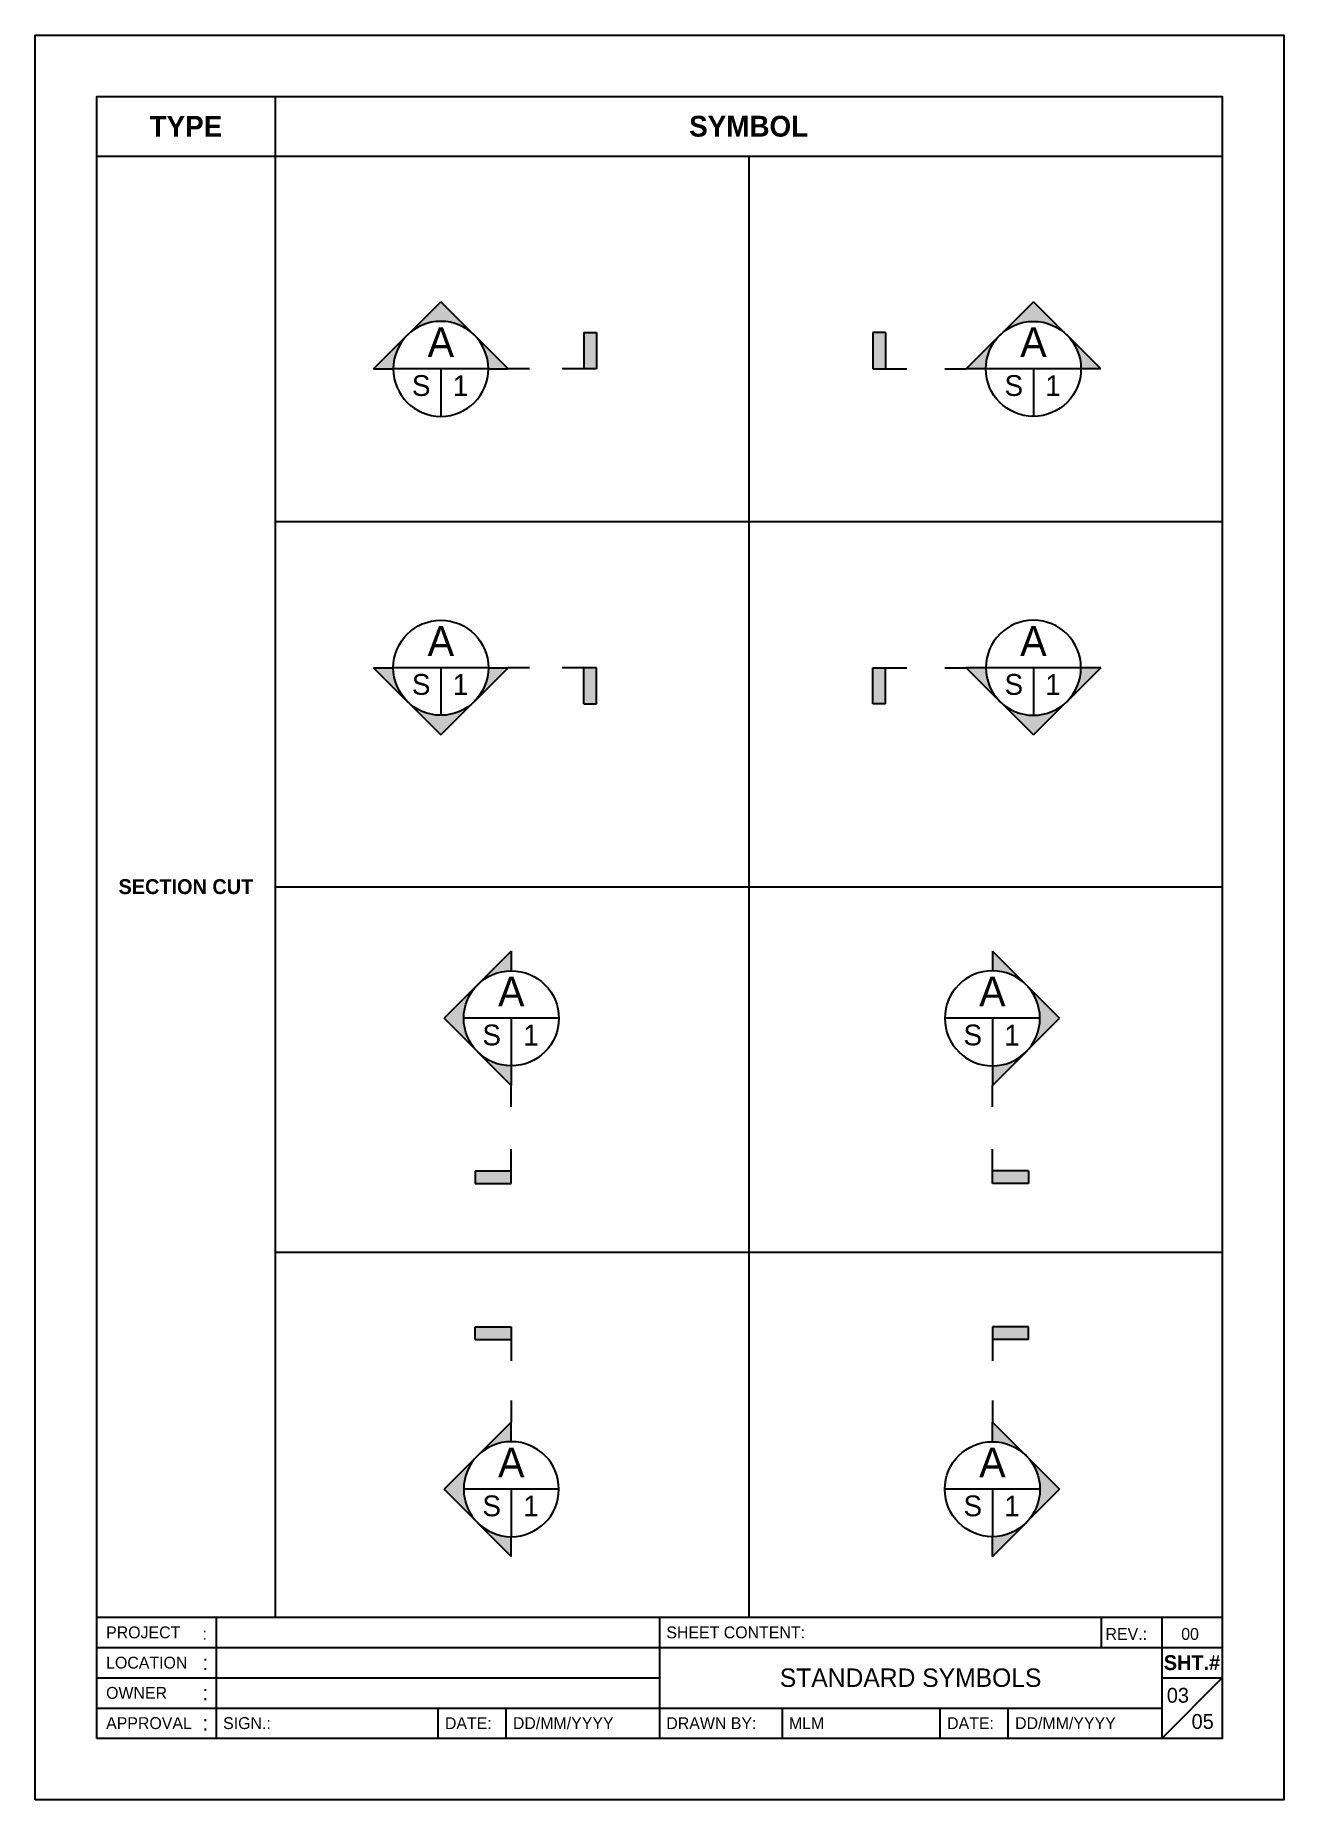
# Paper-space layout 'SYM3' of a CAD drawing. Header units: millimetres. Extents: x 0 to 210, y 0 to 297.
import ezdxf

# ---------------------------------------------------------------- set-up
doc = ezdxf.new("R2010")
doc.units = ezdxf.units.MM
for name, color, linetype in [('G-ANNO-SECTIONS', 4, 'Continuous'), ('G-ANNO-SYMBOLS', 4, 'Continuous'), ('G-ANNO-TITLE', 7, 'Continuous'), ('TB-BORDER THIN', 82, 'Continuous'), ('TB-BORDER THK', 152, 'Continuous'), ('TB-TEXT', 240, 'Continuous'), ('Tblock_txt', 240, 'Continuous')]:
    doc.layers.add(name, color=color, linetype=linetype)
doc.layers.add('G-PAPER', color=176, linetype='Continuous', plot=False)
doc.styles.add('Century', font='GOTHIC.TTF')

# ---------------------------------------------------------------- blocks, each defined once
blk = doc.blocks.new('Section Callout_tail')
h = blk.add_hatch(color=256)
h.dxf.hatch_style = 1
h.paths.add_polyline_path([(469, 0), (576, 0), (576, 305), (469, 305)])
for p, q in [((469, 305), (469, 0)), ((469, 305), (576, 305)), ((576, 305), (576, 0)), ((576, 0), (288, 0))]:
    blk.add_line(p, q)
blk = doc.blocks.new('SECTION ARROW')
h = blk.add_hatch(color=256)
h.dxf.hatch_style = 1
h.paths.add_polyline_path([(113681, 446035, -0.198912), (114247, 446269), (114247, 446600)])
h.paths.add_polyline_path([(113116, 445469), (113681, 444903, -0.198912), (113447, 445469, -0.198912), (113681, 446035)])
h.paths.add_polyline_path([(114247, 444338), (114247, 444669, -0.198912), (113681, 444903)])
for p, q in [((114247, 446600), (113116, 445469)), ((114247, 446600), (114247, 446269)), ((114247, 444338), (113116, 445469)), ((114247, 444669), (114247, 444338)), ((114247, 443976), (114247, 444338))]:
    blk.add_line(p, q)
blk.add_circle((114247, 445469), 800)
blk = doc.blocks.new('A4_TB')
at = {"layer": 'G-ANNO-SYMBOLS'}
blk.add_line((79.18, 10.33), (79.18, 15.43), dxfattribs=at)
at = {"layer": 'G-PAPER', "ltscale": 100}
blk.add_lwpolyline([(0, 0), (0, 297), (210, 297), (210, 0)], close=True, dxfattribs=at)
at = {"layer": 'TB-BORDER THIN'}
for p, q in [((30.43, 30.7), (30.43, 10.33)), ((105, 30.7), (105, 10.33)), ((179.3, 30.7), (179.3, 25.61)), ((189.48, 30.7), (189.48, 10.33)), ((10.33, 25.61), (199.67, 25.61)), ((10.33, 20.52), (105, 20.52)), ((189.48, 20.52), (199.67, 20.52)), ((199.67, 20.52), (189.48, 10.33)), ((10.33, 15.43), (189.48, 15.43)), ((67.75, 10.33), (67.75, 15.43)), ((125.62, 15.43), (125.62, 10.33)), ((152.23, 10.33), (152.23, 15.43)), ((163.67, 10.33), (163.67, 15.43))]:
    blk.add_line(p, q, dxfattribs=at)
at = {"layer": 'TB-BORDER THK'}
blk.add_line((10.33, 30.7), (199.67, 30.7), dxfattribs=at)
blk.add_lwpolyline([(10.33, 10.33), (10.33, 286.67), (199.67, 286.67), (199.67, 10.33)], close=True, dxfattribs=at)
at = {"color": 0, "style": 'Century'}
for s, p in [(':', (28.12, 21.83)), (':', (28.12, 16.74)), (':', (28.12, 11.65)), ('05', (194.51, 11.92))]:
    blk.add_text(s, height=2.5, dxfattribs=at).set_placement(p)
at = {"color": 0, "insert": (194.57, 23.06), "char_height": 2.5, "width": 10.1811, "attachment_point": 5, "style": 'Century'}
blk.add_mtext('{\\fCentury Gothic|b1|i0|c0|p34;SHT.#}', dxfattribs=at)
at = {"layer": 'Tblock_txt', "color": 7, "style": 'Century'}
for s, p in [(':', (28.12, 26.93)), ('REV.:', (180.03, 26.9)), ('00', (192.76, 26.9))]:
    blk.add_text(s, height=2, dxfattribs=at).set_placement(p)
at = {"layer": 'Tblock_txt', "color": 7, "char_height": 2, "width": 22.6493, "attachment_point": 4, "style": 'Century'}
for s, insert in [('PROJECT', (11.91, 28.15)), ('SHEET CONTENT:', (106.15, 28.15)), ('LOCATION', (11.91, 23.06)), ('OWNER', (11.91, 17.97)), ('APPROVAL', (11.91, 12.88)), ('SIGN.:', (31.59, 12.88)), ('DATE:', (68.9, 12.88)), ('DD/MM/YYYY', (80.34, 12.88)), ('DRAWN BY:', (106.15, 12.88)), ('MLM', (126.77, 12.88)), ('DATE:', (153.38, 12.88)), ('DD/MM/YYYY', (164.82, 12.88))]:
    blk.add_mtext(s, dxfattribs=dict(at, insert=insert))

psp = doc.layouts.new('SYM3')

# ---------------------------------------------------------------- linework, layer by layer
at = {"color": 3}
for p, q in [((40.33, 286.67), (40.33, 30.7)), ((10.33, 276.67), (199.67, 276.67)), ((120, 276.67), (120, 30.7)), ((40.33, 215.17), (199.67, 215.17)), ((40.33, 153.68), (199.67, 153.68)), ((40.33, 92.19), (199.67, 92.19))]:
    psp.add_line(p, q, dxfattribs=at)
at = {"layer": 'G-ANNO-SECTIONS', "color": 3}
for p, q in [((76.22, 240.85), (60.22, 240.85)), ((68.22, 240.85), (68.22, 232.85)), ((175.9, 240.85), (159.9, 240.85)), ((167.9, 240.85), (167.9, 232.85)), ((76.22, 190.54), (60.22, 190.54)), ((68.22, 190.54), (68.22, 182.54)), ((175.9, 190.54), (159.9, 190.54)), ((167.9, 190.54), (167.9, 182.54)), ((88.07, 131.53), (72.07, 131.53)), ((80.07, 131.53), (80.07, 123.53)), ((169, 131.53), (153, 131.53)), ((161, 131.53), (161, 123.53)), ((88.07, 52.27), (72.07, 52.27)), ((80.07, 52.27), (80.07, 44.27)), ((169, 52.27), (153, 52.27)), ((161, 52.27), (161, 44.27))]:
    psp.add_line(p, q, dxfattribs=at)

# ---------------------------------------------------------------- block references
psp.add_blockref('A4_TB', (0, 0))
at = {"layer": 'G-ANNO-SECTIONS'}
for name, p, xscale, yscale, zscale, rotation in [('SECTION ARROW', (4522.91, 1383.32), -0.01000000526651828, 0.01000000526651828, 0.01000000526651828, 90), ('SECTION ARROW', (-4286.79, 1383.32), 0.01000000526651828, 0.01000000526651828, 0.01000000526651828, 270), ('SECTION ARROW', (4522.91, -951.93), 0.01000000526651828, 0.01000000526651828, 0.01000000526651828, 90.00000000000001), ('SECTION ARROW', (-4286.79, -951.93), -0.01000000526651828, 0.01000000526651828, 0.01000000526651828, 270), ('Section Callout_tail', (82.87, 190.54), -0.02000001053303655, 0.02000001053303655, 0.02000001053303655, 180), ('Section Callout_tail', (152.39, 190.54), 0.02000001053303655, 0.02000001053303655, 0.02000001053303655, 180), ('Section Callout_tail', (80.07, 115.24), -0.02000001053303655, 0.02000001053303655, 0.02000001053303655, 90), ('Section Callout_tail', (161, 115.24), 0.02000001053303655, 0.02000001053303655, 0.02000001053303655, 270), ('Section Callout_tail', (80.07, 68.09), 0.02000001053303655, 0.02000001053303655, 0.02000001053303655, 90), ('Section Callout_tail', (161, 68.09), -0.02000001053303655, 0.02000001053303655, 0.02000001053303655, 270), ('SECTION ARROW', (-1062.4, 4506.96), -0.01000000526651828, 0.01000000526651828, 0.01000000526651828, 180), ('SECTION ARROW', (1303.47, 4506.96), 0.01000000526651828, 0.01000000526651828, 0.01000000526651828, 180)]:
    psp.add_blockref(name, p, dxfattribs=dict(at, xscale=xscale, yscale=yscale, zscale=zscale, rotation=rotation))
for name, p, xscale, yscale, zscale in [('Section Callout_tail', (82.87, 240.85), 0.02000001053303655, 0.02000001053303655, 0.02000001053303655), ('Section Callout_tail', (152.39, 240.85), -0.02000001053303655, 0.02000001053303655, 0.02000001053303655), ('SECTION ARROW', (-1062.4, -4323.16), 0.01000000526651828, 0.01000000526651828, 0.01000000526651828), ('SECTION ARROW', (1303.47, -4323.16), -0.01000000526651828, 0.01000000526651828, 0.01000000526651828)]:
    psp.add_blockref(name, p, dxfattribs=dict(at, xscale=xscale, yscale=yscale, zscale=zscale))

# ---------------------------------------------------------------- texts
at = {"color": 0, "style": 'Century'}
psp.add_text('03', height=2.5, dxfattribs=at).set_placement((190.34, 16.33))
at = {"layer": 'G-ANNO-SECTIONS', "attachment_point": 5, "style": 'Century'}
for s, insert, char_height, width in [('A', (68.22, 245.35), 5, 15.8092), ('A', (167.9, 245.35), 5, 15.8092), ('S', (64.91, 238.02), 3.5, 6.6071), ('1', (71.52, 238.02), 3.5, 6.6071), ('S', (164.6, 238.02), 3.5, 6.6071), ('1', (171.21, 238.02), 3.5, 6.6071), ('A', (68.22, 195.04), 5, 15.8092), ('A', (167.9, 195.04), 5, 15.8092), ('S', (64.91, 187.71), 3.5, 6.6071), ('1', (71.52, 187.71), 3.5, 6.6071), ('S', (164.6, 187.71), 3.5, 6.6071), ('1', (171.21, 187.71), 3.5, 6.6071), ('A', (80.07, 136.03), 5, 15.8092), ('A', (161, 136.03), 5, 15.8092), ('S', (76.77, 128.7), 3.5, 6.6071), ('1', (83.37, 128.7), 3.5, 6.6071), ('S', (157.7, 128.7), 3.5, 6.6071), ('1', (164.31, 128.7), 3.5, 6.6071), ('A', (80.07, 56.77), 5, 15.8092), ('A', (161, 56.77), 5, 15.8092), ('S', (76.77, 49.44), 3.5, 6.6071), ('1', (83.37, 49.44), 3.5, 6.6071), ('S', (157.7, 49.44), 3.5, 6.6071), ('1', (164.31, 49.44), 3.5, 6.6071)]:
    psp.add_mtext(s, dxfattribs=dict(at, insert=insert, char_height=char_height, width=width))
at = {"layer": 'G-ANNO-TITLE', "attachment_point": 5, "style": 'Century'}
for s, insert, char_height, width in [('{\\fCentury Gothic|b1|i0|c0|p34;TYPE}', (25.33, 281.67), 3.5, 30), ('{\\fCentury Gothic|b1|i0|c0|p34;SYMBOL}', (120, 281.67), 3.5, 159.3307), ('{\\fCentury Gothic|b1|i0|c0|p34;SECTION CUT}', (25.33, 153.68), 2.5, 30)]:
    psp.add_mtext(s, dxfattribs=dict(at, insert=insert, char_height=char_height, width=width))
at = {"layer": 'TB-TEXT', "insert": (147.24, 20.52), "char_height": 3.1012, "width": 84.4843, "attachment_point": 5, "style": 'Century'}
psp.add_mtext('STANDARD SYMBOLS', dxfattribs=at)

doc.saveas('drawing.dxf')
